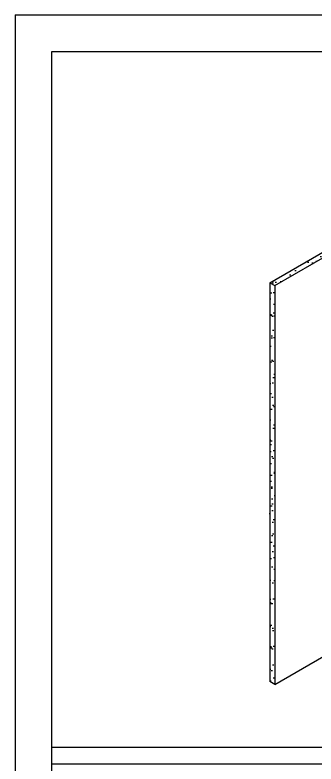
# Model space of a CAD drawing. Extents: x 0 to 51, y -0.2 to 65.8.
# Drawn here: x 0 to 12.3, y 35.17 to 65.85 of the extents above; entities that cross this region are included whole.
import ezdxf

# ---------------------------------------------------------------- set-up
doc = ezdxf.new("R2010")
doc.units = 0
doc.header["$LTSCALE"] = 1.5
doc.header["$MEASUREMENT"] = 0
doc.layers.get('DEFPOINTS').update_dxf_attribs({"linetype": 'CONTINUOUS'})
for name, color, linetype in [('B', 5, 'CONTINUOUS'), ('STRUCTURE', 252, 'CONTINUOUS'), ('TITLE', 7, 'CONTINUOUS'), ('W', 7, 'CONTINUOUS')]:
    doc.layers.add(name, color=color, linetype=linetype)
pattern_1 = [(37.5, (106.16202, 3.38794), (-0.0157483, 0.481706), [0, -0.38, 0, -0.425, 0, -0.40625]), (7.5, (106.162, 3.38794), (0.442444, 0.7055365), [0, -0.205, 0, -0.3425, 0, -0.13125]), (327.5, (105.8545, 3.38794), (0.7785355, 0.0014148), [0, -0.125, 0, -0.45, 0, -0.5875]), (317.5, (105.8545, 3.38794), (0.7515317, 0.219419), [0, -0.0625, 0, -0.295, 0, -0.3375])]

msp = doc.modelspace()

# ---------------------------------------------------------------- hatches: boundary and pattern name
at = {"layer": 'STRUCTURE', "linetype": 'CONTINUOUS'}
h = msp.add_hatch(dxfattribs=at)
h.set_pattern_fill('AR-SAND', color=256, scale=0.25, style=0)
h.set_pattern_definition(pattern_1)
h.paths.add_polyline_path([(23.34, 62.109), (23.141, 62.225), (10.419, 54.88), (10.618, 54.764)])
h = msp.add_hatch(dxfattribs=at)
h.set_pattern_fill('AR-SAND', color=256, scale=0.25, style=0)
h.set_pattern_definition(pattern_1)
h.paths.add_polyline_path([(10.618, 54.764), (10.419, 54.88), (10.419, 38.542), (10.618, 38.427)])

# ---------------------------------------------------------------- linework, layer by layer
at = {"layer": 'B', "color": 7}
msp.add_line((1.5, 35.174), (49.5, 35.174), dxfattribs=at)
at = {"layer": 'DEFPOINTS'}
for q in [(0, -0.155), (51, 65.845)]:
    msp.add_line((0, 65.845), q, dxfattribs=at)
at = {"layer": 'STRUCTURE'}
for p, q in [((10.419, 54.88), (23.141, 62.225)), ((10.618, 54.764), (23.34, 62.109)), ((10.419, 54.88), (10.419, 38.542)), ((10.419, 54.88), (10.618, 54.764)), ((10.618, 54.764), (10.618, 38.427)), ((10.618, 38.427), (12.621, 39.583))]:
    msp.add_line(p, q, dxfattribs=at)
at = {"layer": 'STRUCTURE', "linetype": 'CONTINUOUS'}
msp.add_line((10.618, 38.427), (10.419, 38.542), dxfattribs=at)
at = {"layer": 'TITLE', "linetype": 'CONTINUOUS'}
msp.add_line((49.5, 35.845), (1.5, 35.845), dxfattribs=at)
at = {"layer": 'W'}
msp.add_lwpolyline([(1.5, 64.345), (49.5, 64.345), (49.5, 1.345), (1.5, 1.345)], close=True, dxfattribs=at)

doc.saveas('drawing.dxf')
